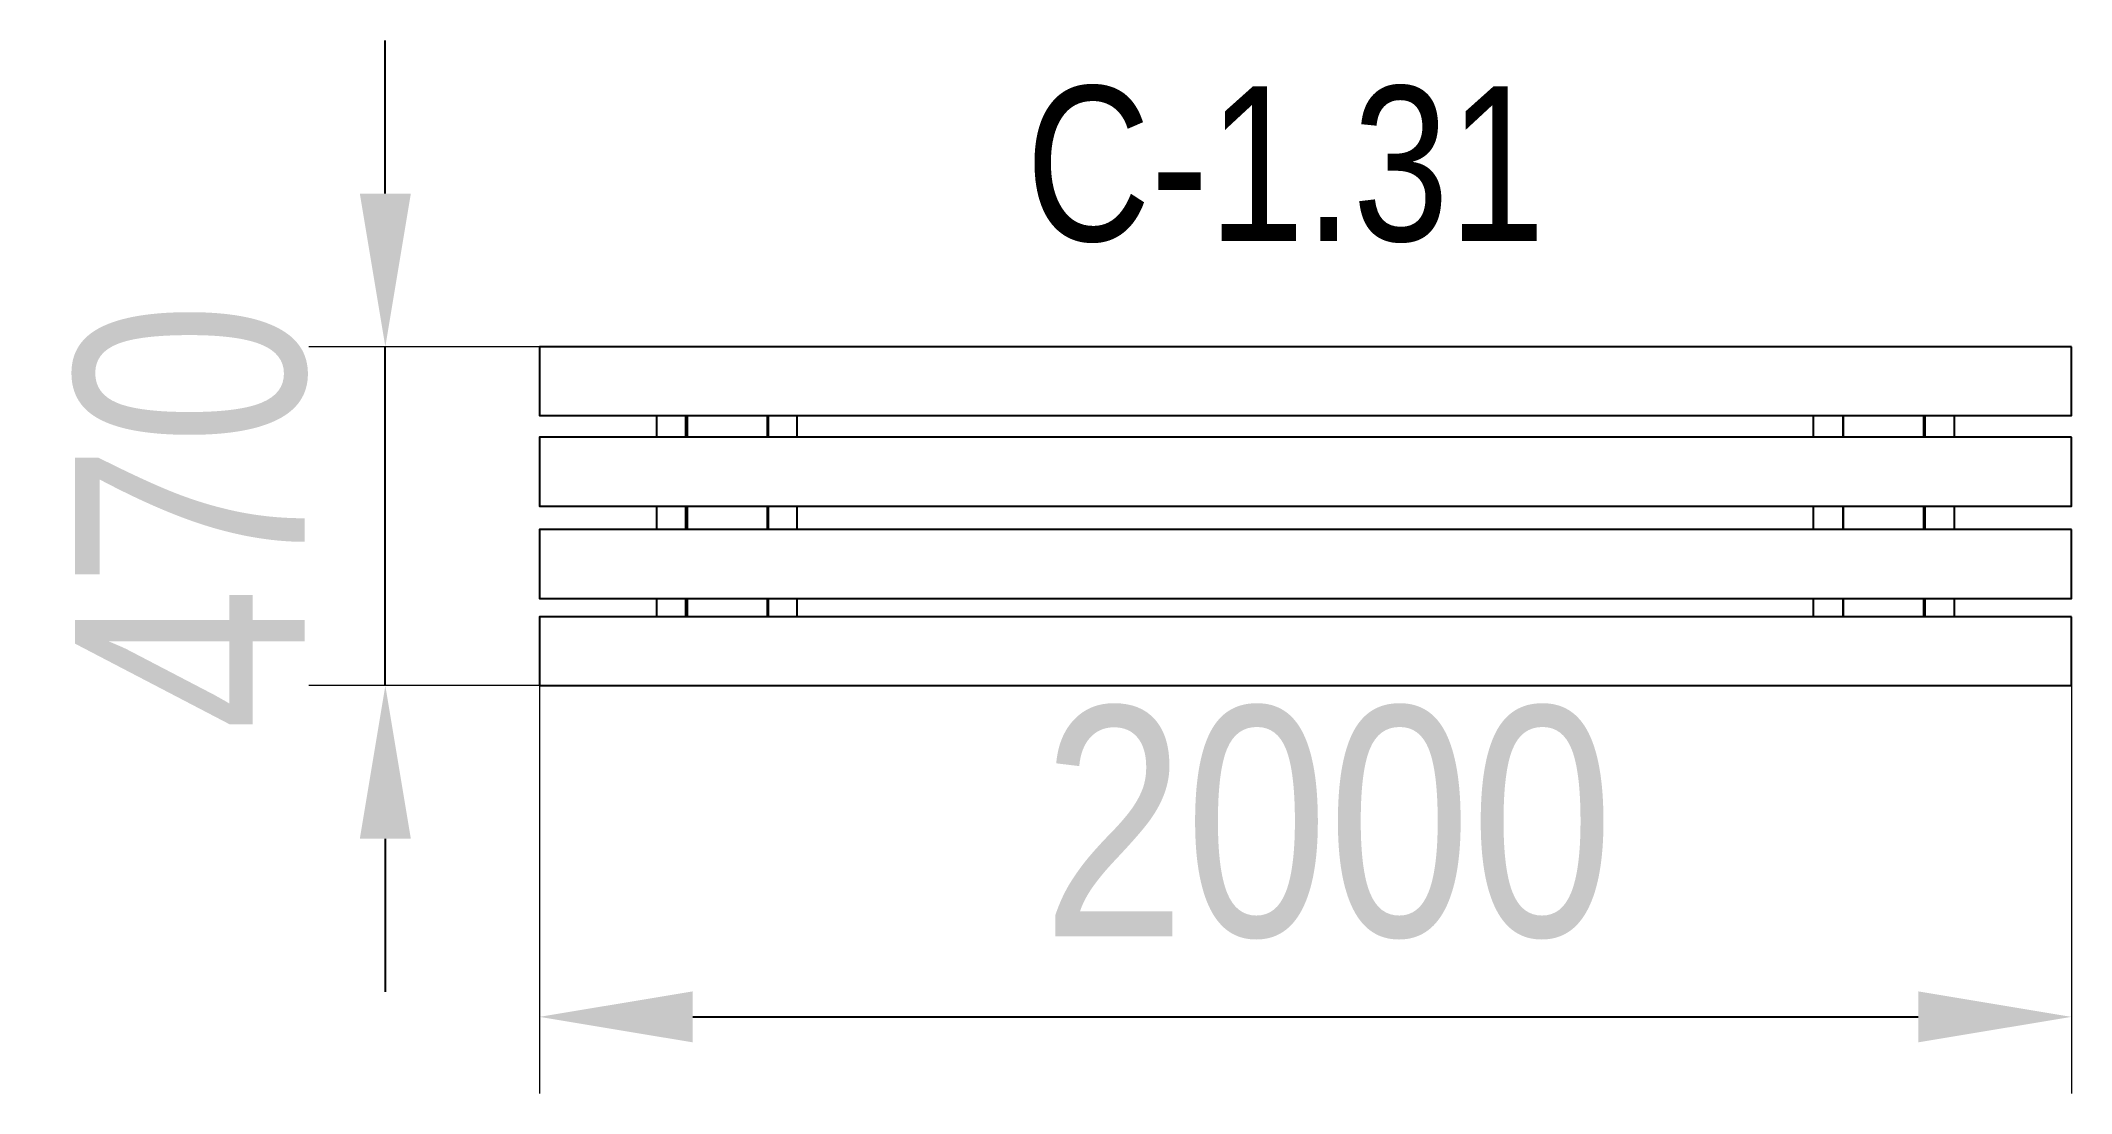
# Model space of a CAD drawing. Header units: millimetres. Extents: x -1439 to 1213, y -509 to 867.
import ezdxf

# ---------------------------------------------------------------- set-up
doc = ezdxf.new("R2010")
doc.units = ezdxf.units.MM
for name, color, linetype in [('DIKOM_АРТИКУЛ', 7, 'Continuous'), ('DIKOM_ОБЪЕКТ', 7, 'Continuous'), ('DIKOM_РАЗМЕР_ОБЪЕКТА', 7, 'Continuous')]:
    doc.layers.add(name, color=color, linetype=linetype)
doc.styles.add('style1', font='arial.ttf', dxfattribs={"width": 0.8})
doc.dimstyles.new('1-50', dxfattribs={"dimtxt": 300, "dimasz": 200, "dimexe": 100, "dimexo": 0, "dimgap": 100, "dimtad": 1, "dimdec": 0, "dimtxsty": 'style1', "dimcen": 0, "dimclrd": 7, "dimclre": 7, "dimadec": 1, "dimazin": 2, "dimtfac": 1, "dimtdec": 0, "dimtmove": 0, "dimatfit": 3, "dimfxl": 0, "dimlwd": 25, "dimlwe": 18, "dimarcsym": 0})

# ---------------------------------------------------------------- blocks, each defined once
blk = doc.blocks.new('*D27')
at = {"layer": 'Defpoints', "color": 0, "transparency": 16777216}
for p in [(-787.2, 23.9), (1212.8, 23.9), (1212.8, -408.9)]:
    blk.add_point(p, dxfattribs=at)
at = {"layer": 'DIKOM_РАЗМЕР_ОБЪЕКТА', "color": 7, "lineweight": 18, "transparency": 16777216}
for p, q in [((-787.2, 23.9), (-787.2, -508.9)), ((1212.8, 23.9), (1212.8, -508.9))]:
    blk.add_line(p, q, dxfattribs=at)
at = {"layer": 'DIKOM_РАЗМЕР_ОБЪЕКТА', "color": 7, "lineweight": 25, "transparency": 16777216}
blk.add_line((-587.2, -408.9), (1012.8, -408.9), dxfattribs=at)
at = {"layer": 'DIKOM_РАЗМЕР_ОБЪЕКТА', "color": 7, "transparency": 16777216}
for points in [[(-587.2, -375.6), (-587.2, -442.2), (-787.2, -408.9)], [(1012.8, -375.6), (1012.8, -442.2), (1212.8, -408.9)]]:
    blk.add_solid(points, dxfattribs=at)
at = {"layer": 'DIKOM_РАЗМЕР_ОБЪЕКТА', "color": 0, "transparency": 16777216, "insert": (242.1, -155.7), "char_height": 300, "attachment_point": 5, "style": 'style1'}
blk.add_mtext('2000', dxfattribs=at)
blk = doc.blocks.new('*D28')
at = {"layer": 'Defpoints', "color": 0, "transparency": 16777216}
for p in [(-988.5, 466.6), (1212.8, 466.6), (1212.8, 23.9)]:
    blk.add_point(p, dxfattribs=at)
at = {"layer": 'DIKOM_РАЗМЕР_ОБЪЕКТА', "color": 7, "lineweight": 25, "transparency": 16777216}
for p, q in [((-988.5, 666.6), (-988.5, 866.6)), ((-988.5, 23.9), (-988.5, 466.6)), ((-988.5, -176.1), (-988.5, -376.1))]:
    blk.add_line(p, q, dxfattribs=at)
at = {"layer": 'DIKOM_РАЗМЕР_ОБЪЕКТА', "color": 7, "lineweight": 18, "transparency": 16777216}
for p, q in [((1212.8, 466.6), (-1088.5, 466.6)), ((1212.8, 23.9), (-1088.5, 23.9))]:
    blk.add_line(p, q, dxfattribs=at)
at = {"layer": 'DIKOM_РАЗМЕР_ОБЪЕКТА', "color": 7, "transparency": 16777216}
for points in [[(-1021.8, 666.6), (-955.2, 666.6), (-988.5, 466.6)], [(-1021.8, -176.1), (-955.2, -176.1), (-988.5, 23.9)]]:
    blk.add_solid(points, dxfattribs=at)
at = {"layer": 'DIKOM_РАЗМЕР_ОБЪЕКТА', "color": 0, "transparency": 16777216, "insert": (-1241.7, 245.2), "char_height": 300, "attachment_point": 5, "rotation": 90, "style": 'style1'}
blk.add_mtext('470', dxfattribs=at)

msp = doc.modelspace()

# ---------------------------------------------------------------- linework, layer by layer
at = {"layer": 'DIKOM_ОБЪЕКТ'}
for points in [[(1212.8, 466.6), (-787.2, 466.6), (-787.2, 376.6), (1212.8, 376.6)], [(1212.8, 348.5), (-787.2, 348.5), (-787.2, 258.5), (1212.8, 258.5)], [(1212.8, 227.9), (-787.2, 227.9), (-787.2, 137.9), (1212.8, 137.9)], [(1212.8, 113.9), (-787.2, 113.9), (-787.2, 23.9), (1212.8, 23.9)]]:
    msp.add_lwpolyline(points, close=True, dxfattribs=at)
for points in [[(-634.3, 376.6), (-634.3, 348.5)], [(-596.3, 348.5), (-596.3, 376.6)], [(-594.3, 376.6), (-594.3, 348.5)], [(-489.7, 348.5), (-489.7, 376.6)], [(-488.6, 376.6), (-488.6, 348.5)], [(-450.7, 348.5), (-450.7, 376.6)], [(876.3, 348.5), (876.3, 376.6)], [(876.3, 348.5), (876.3, 376.6)], [(914.2, 376.6), (914.2, 348.5)], [(914.2, 376.6), (914.2, 348.5)], [(915.3, 348.5), (915.3, 376.6)], [(915.3, 348.5), (915.3, 376.6)], [(1019.9, 376.6), (1019.9, 348.5)], [(1019.9, 376.6), (1019.9, 348.5)], [(1021.9, 348.5), (1021.9, 376.6)], [(1021.9, 348.5), (1021.9, 376.6)], [(1059.8, 376.6), (1059.8, 348.5)], [(1059.8, 376.6), (1059.8, 348.5)], [(-634.3, 258.5), (-634.3, 227.9)], [(-596.3, 227.9), (-596.3, 258.5)], [(-594.3, 258.5), (-594.3, 227.9)], [(-489.7, 227.9), (-489.7, 258.5)], [(-488.6, 258.5), (-488.6, 227.9)], [(-450.7, 227.9), (-450.7, 258.5)], [(876.3, 227.9), (876.3, 258.5)], [(876.3, 227.9), (876.3, 258.5)], [(914.2, 258.5), (914.2, 227.9)], [(914.2, 258.5), (914.2, 227.9)], [(915.3, 227.9), (915.3, 258.5)], [(915.3, 227.9), (915.3, 258.5)], [(1019.9, 258.5), (1019.9, 227.9)], [(1019.9, 258.5), (1019.9, 227.9)], [(1021.9, 227.9), (1021.9, 258.5)], [(1021.9, 227.9), (1021.9, 258.5)], [(1059.8, 258.5), (1059.8, 227.9)], [(1059.8, 258.5), (1059.8, 227.9)], [(-634.3, 137.9), (-634.3, 113.9)], [(-596.3, 113.9), (-596.3, 137.9)], [(-594.3, 137.9), (-594.3, 113.9)], [(-489.7, 113.9), (-489.7, 137.9)], [(-488.6, 137.9), (-488.6, 113.9)], [(-450.7, 113.9), (-450.7, 137.9)], [(876.3, 113.9), (876.3, 137.9)], [(876.3, 113.9), (876.3, 137.9)], [(914.2, 137.9), (914.2, 113.9)], [(914.2, 137.9), (914.2, 113.9)], [(915.3, 113.9), (915.3, 137.9)], [(915.3, 113.9), (915.3, 137.9)], [(1019.9, 137.9), (1019.9, 113.9)], [(1019.9, 137.9), (1019.9, 113.9)], [(1021.9, 113.9), (1021.9, 137.9)], [(1021.9, 113.9), (1021.9, 137.9)], [(1059.8, 137.9), (1059.8, 113.9)], [(1059.8, 137.9), (1059.8, 113.9)]]:
    msp.add_lwpolyline(points, dxfattribs=at)

# ---------------------------------------------------------------- texts
at = {"layer": 'DIKOM_АРТИКУЛ', "insert": (-152.4, 807), "char_height": 202.19, "width": 2732.336, "attachment_point": 1, "style": 'style1'}
msp.add_mtext('{\\fArial|b0|i0|c204|p34;C}-1.31', dxfattribs=at)

# ---------------------------------------------------------------- dimensions: what is measured, and where the dimension line sits
at = {"layer": 'DIKOM_РАЗМЕР_ОБЪЕКТА'}
dim = msp.add_linear_dim(base=(-988.5, 466.6), p1=(1212.8, 23.9), p2=(1212.8, 466.6), angle=90, text='470', dimstyle='1-50', dxfattribs=at)
dim.commit()
dim.dimension.update_dxf_attribs({"geometry": '*D28', "text_midpoint": (-988.5, 245.2), "dimtype": 160})
dim = msp.add_linear_dim(base=(1212.8, -408.9), p1=(-787.2, 23.9), p2=(1212.8, 23.9), dimstyle='1-50', dxfattribs=at)
dim.commit()
dim.dimension.update_dxf_attribs({"geometry": '*D27', "text_midpoint": (242.1, -408.9), "dimtype": 160})

doc.saveas('drawing.dxf')
